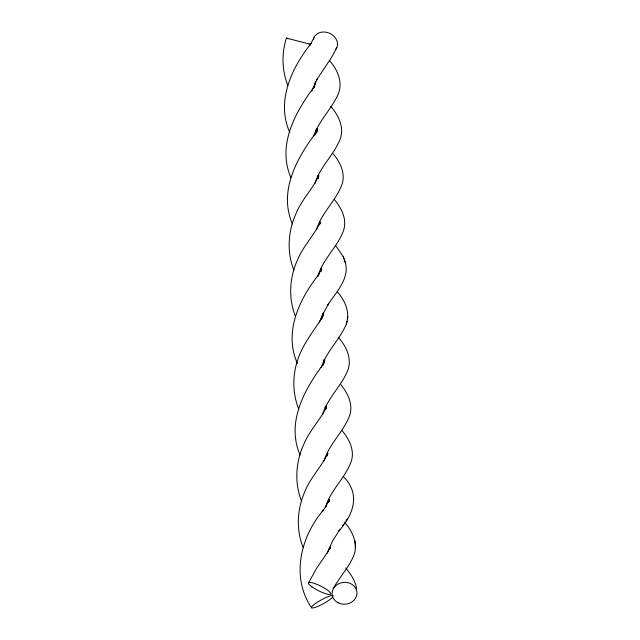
<?xml version="1.0" encoding="UTF-8"?>
<svg xmlns="http://www.w3.org/2000/svg" width="640" height="640" viewBox="0 0 640 640"><rect width="100%" height="100%" fill="white"/><g stroke="black" fill="none" stroke-linecap="round" stroke-linejoin="round"><path stroke-width="0.96" d="M319.896 223.792L319.928 221.896L319.32 224.944L320.184 222.328C313.96 235.648 302.992 246.248 297.456 260.024C289.448 277.624 288.232 298.376 295.48 316.424M318.432 176.104L318.296 177.992L318.136 176.04M326.112 406.992L325.952 408.88L325.792 406.928M298.664 408.872C292.592 393.696 292.352 376.48 297.344 360.96L297.408 360.744C302.448 344.336 313.656 331.136 322.616 316.848L321.344 319.088L322.824 315.696L322.456 317.504M316.976 129.368L316.736 131.248L316.576 129.296M324.672 360.256L324.4 362.128L324.24 360.176M315.56 82.64L315.208 84.496L315.048 82.544M315.736 81.704L313.632 88.184L314.872 85.92C295.448 111.712 276.808 144.952 290.912 177.672M317.104 128.432L315.384 134.024M318.504 175.16L317.888 178.224L318.904 175.656C312.624 189.112 301.544 199.816 295.952 213.72C287.944 231.336 286.672 252.112 293.928 270.184M322.576 316.896L323.448 312.592M324.808 359.32L323.088 364.92M326.2 406.048L325.584 409.112L326.64 406.56C320.344 420.048 309.232 430.784 303.624 444.728C295.616 462.344 294.336 483.12 301.592 501.2M321.208 367.688C326.368 351.392 339.92 339.696 346.32 324.048C350.472 312.44 344.92 300.352 337.208 291.688M327.616 452.784L327.008 455.832L327.912 453.232C321.68 466.584 310.672 477.216 305.12 491.024C297.12 508.624 295.888 529.384 303.136 547.448M330.096 548.536L330.552 546.272M344.36 522.096C352.384 530.904 358.192 543.296 353.936 555.208C349.136 567.208 339.808 576.6 333.696 587.88M323.256 313.528L322.88 315.384L322.72 313.432M347.232 319.496L347.8 316.712M346.32 324.048L346.872 321.344M330.144 548.392L330.536 546.592L327.912 551.84L316.624 568.208L308.704 582.592M309.048 44.152L310.456 44.312L286.368 38.088C281.488 53.44 281.896 70.408 287.824 85.408M311.792 91.128L317.2 78.928L316.768 79.672L331.992 56.736L336.824 47.528M313.568 136.656C318.736 120.312 332.352 108.608 338.704 92.896C342.712 81.312 337.24 69.208 329.488 60.568M314.84 183.68C319.92 166.792 334.096 154.848 340.392 138.6C344.296 126.968 338.376 115.088 330.792 106.44M316.408 229.856C321.48 212.776 335.992 200.816 342.064 184.296C345.656 173.24 340.112 162.112 333.176 153.704M317.952 276.016C322.952 258.744 337.936 246.792 343.696 229.984C347.12 218.944 341.392 207.904 334.424 199.6M319.464 322.168L321.832 316.04L328.392 304.112L327.728 305.152C335.968 292.056 350.808 277.928 344.784 260.984M322.488 414.712C327.576 397.864 341.672 385.936 348.024 369.76C351.952 358.136 346.144 346.2 338.52 337.552M324.064 460.888C329.152 443.872 343.552 431.904 349.696 415.456C353.296 404.432 347.904 393.184 340.912 384.816M325.616 507.056C330.64 489.832 345.488 477.88 351.336 461.144C354.8 450.104 349.12 439.04 342.168 430.704M327.136 553.208L332.52 541.072L339.856 529.536L338.944 530.88C353.544 514.664 360.808 493.904 343.392 476.616M313.928 37.76L309.952 45.384M315.384 134.08L316.112 132.528C296.72 158.2 278.336 191.376 292.4 223.936M323.096 364.992L323.856 363.448C304.448 389.152 286 422.344 300.072 454.952M342.56 525.776L343.688 524.136M345.912 520.912L347.224 519M311.192 43.424C291.504 67.928 275.912 101.392 289.768 132.488M288.184 38.76L286.368 38.088M345.68 567.968C350.632 574.112 355.656 580.928 356.64 588.976M335.64 245.52L343.184 256.528L345.736 263.648M315.856 129.84L317.192 132.272M317.28 175.984L318.608 178.4M320.6 268.648L321.512 270.304M323.544 360.88L324.44 362.512M324.976 407.024L325.864 408.64M328.272 499.704L329.184 501.36M311.584 607.808C290.6 577.024 300.64 536.736 323.408 510.048L322.28 511.696L326.688 505.304L325.368 507.216L329.216 499.904L328.464 502.56L329.064 499.528L329.12 501.416L328.904 499.424M297.416 363.504C283.488 332.304 299.28 298.976 318.936 274.368L317.656 276.304L321.488 269.008L320.784 271.672L321.384 268.64L321.464 270.536M316.424 129.56L316.976 131.104L316.656 129.248M319.32 221.392L320.16 223.736M323.768 359.688L324.6 361.992L324.304 360.136M343.184 256.528L344.096 259.08M320.176 223.608L319.648 221.8L319.808 223.76M354.848 540.496L355.08 543.312M355.216 545.04L355.456 547.88M321.264 268.536L321.424 270.496M313.408 39.48A12.448 10.272 23.6 0 1 329.368 33.176A12.448 10.272 23.6 0 1 335.96 49.096M332.64 597.24A12.448 2.144 -28.7 0 1 315.168 607.376A12.448 2.144 -28.7 0 1 317.184 602.36A12.448 2.144 -28.7 0 1 333.272 595.656M311.976 586.888A12.448 2.576 26.6 0 0 330.504 594.24A12.448 2.576 26.6 0 0 316.336 584.128A12.448 2.576 26.6 0 0 311.976 586.888M338.232 602.808A12.448 10.912 -4.6 0 0 356.976 593.136A12.448 10.912 -4.6 0 0 338.4 583.888A12.448 10.912 -4.6 0 0 338.232 602.808"/></g></svg>
